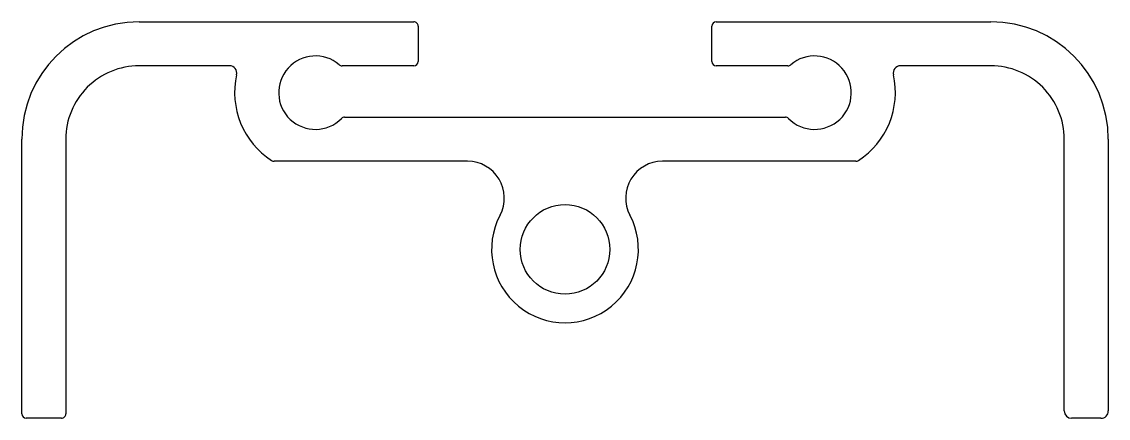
# Model space of a CAD drawing. Extents: x 805.9 to 879.9, y 409.8 to 436.8.
import ezdxf

# ---------------------------------------------------------------- set-up
doc = ezdxf.new("R2010")
doc.units = 0
doc.layers.get('0').update_dxf_attribs({"linetype": 'CONTINUOUS'})

msp = doc.modelspace()

# ---------------------------------------------------------------- linework, layer by layer
at = {"color": 0}
for p, q in [((813.896, 436.765), (832.596, 436.765)), ((853.196, 436.765), (871.896, 436.765)), ((832.896, 436.465), (832.896, 434.065)), ((852.896, 434.065), (852.896, 436.465)), ((820.045, 433.765), (813.896, 433.765)), ((832.596, 433.765), (827.714, 433.765)), ((858.077, 433.765), (853.196, 433.765)), ((866.716, 433.765), (865.747, 433.765)), ((871.896, 433.765), (866.716, 433.765)), ((827.885, 430.265), (857.907, 430.265)), ((805.896, 410.065), (805.896, 428.765)), ((808.896, 428.765), (808.896, 410.065)), ((876.896, 410.265), (876.896, 428.765)), ((879.896, 428.765), (879.896, 410.265)), ((836.262, 427.265), (823.079, 427.265)), ((862.713, 427.265), (849.529, 427.265)), ((808.596, 409.765), (806.196, 409.765)), ((879.396, 409.765), (877.396, 409.765))]:
    msp.add_line(p, q, dxfattribs=at)
msp.add_circle((842.896, 421.265), 3.05, dxfattribs=at)
for centre, radius, start, end in [((813.896, 428.765), 8, 90.00015, 180.00006), ((832.596, 436.465), 0.3, 360, 90.00018), ((853.196, 436.465), 0.3, 90, 180), ((871.896, 428.765), 8, 0.00009, 90), ((825.896, 431.936), 2.5, 49.49889, 315.25988), ((859.896, 431.936), 2.5, 224.74012, 130.50111), ((813.896, 428.765), 5, 90, 180.00009), ((820.045, 433.265), 0.5, 347.20185, 90), ((827.714, 434.065), 0.3, 229.49889, 270), ((832.596, 434.065), 0.3, 270, 0), ((853.196, 434.065), 0.3, 180, 270), ((858.077, 434.065), 0.3, 270, 310.50111), ((865.747, 433.265), 0.5, 90, 192.79874), ((871.896, 428.765), 5, 0.00009, 90.00068), ((825.896, 431.936), 5.5, 167.20185, 237.19903), ((859.896, 431.936), 5.5, 302.80097, 12.79874), ((827.885, 429.965), 0.3, 90, 135.25988), ((857.907, 429.965), 0.3, 44.74012, 90), ((823.079, 427.565), 0.3, 237.19903, 270), ((836.262, 424.765), 2.5, 332.18186, 90), ((849.529, 424.765), 2.5, 90, 207.81814), ((862.713, 427.565), 0.3, 270, 302.80097), ((842.896, 421.265), 5, 152.18186, 27.81814), ((806.196, 410.065), 0.3, 180.00009, 270), ((808.596, 410.065), 0.3, 270, 0.00009), ((877.396, 410.265), 0.5, 180.00003, 270.00003), ((879.396, 410.265), 0.5, 270.00003, 0.00003)]:
    msp.add_arc(centre, radius, start, end, dxfattribs=at)

doc.saveas('drawing.dxf')
